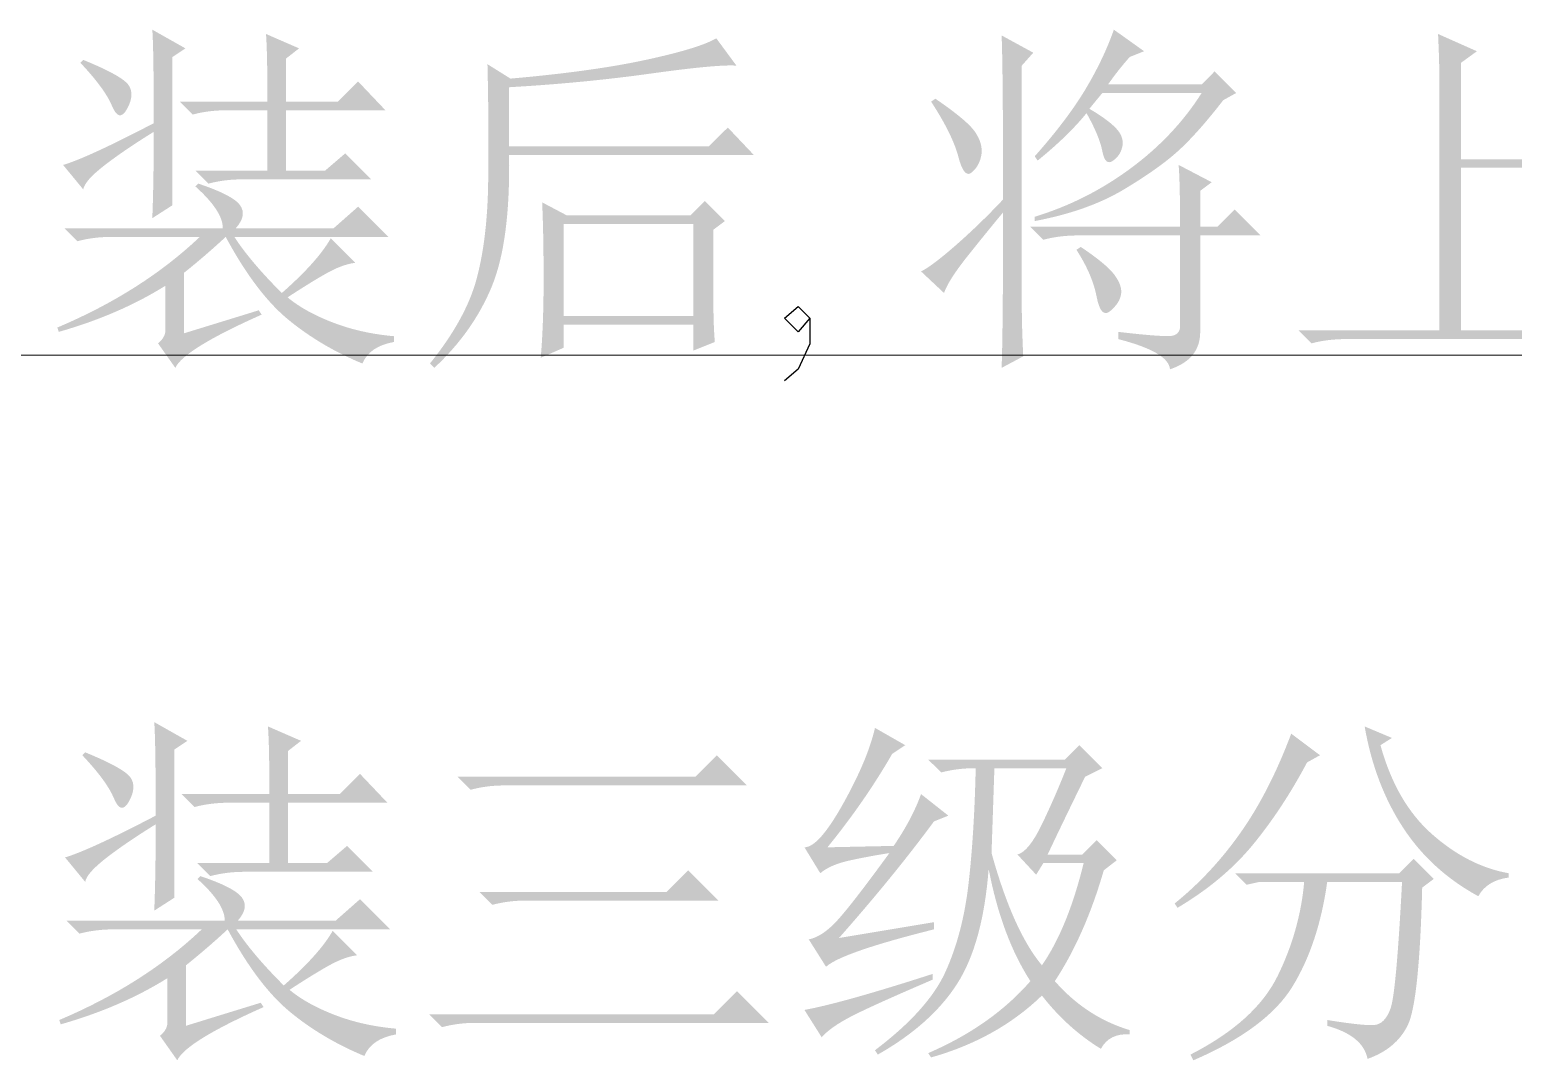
# Model space of a CAD drawing. Header units: millimetres. Extents: x 0 to 841, y 0 to 1189.
# Drawn here: x 437.78 to 469.88, y 103.64 to 125.95 of the extents above; entities that cross this region are included whole.
import ezdxf

# ---------------------------------------------------------------- set-up
doc = ezdxf.new("R2010")
doc.units = ezdxf.units.MM
doc.layers.add('C00-00-00', color=7, linetype='Continuous')
doc.layers.add('CBF-BF-BF', color=7, linetype='Continuous', true_color=0xbfbfbf)

msp = doc.modelspace()

# ---------------------------------------------------------------- hatches: boundary and pattern name
at = {"layer": 'C00-00-00'}
h = msp.add_hatch(color=256, dxfattribs=at)
edge = h.paths.add_edge_path(flags=0)
edge.add_spline(control_points=[(438.934774, 125.293352), (439.49536, 125.064598), (439.82223, 124.882697), (439.915937, 124.7482), (440.009092, 124.613152), (439.998619, 124.441724), (439.884517, 124.234467), (439.770416, 124.026659), (439.661275, 124.047605), (439.557647, 124.296755), (439.454018, 124.545904), (439.225264, 124.857341), (438.872486, 125.231065), (438.872486, 125.231065), (438.934774, 125.293352), (438.934774, 125.293352)], knot_values=[0, 0, 0, 0, 1, 1, 1, 2, 2, 2, 3, 3, 3, 4, 4, 4, 5, 5, 5, 5], degree=3, periodic=1)
edge = h.paths.add_edge_path(flags=0)
edge.add_spline(control_points=[(440.865681, 125.355639), (440.865681, 125.355639), (440.865681, 122.147566), (440.865681, 122.147566), (440.865681, 122.147566), (440.429669, 121.867549), (440.429669, 121.867549), (440.450616, 122.386243), (440.461089, 123.009116), (440.461089, 123.736169), (440.024526, 123.466073), (439.666236, 123.221885), (439.386219, 123.004155), (439.106202, 122.785874), (438.95572, 122.614997), (438.934774, 122.490422), (438.934774, 122.490422), (438.498762, 123.019589), (438.498762, 123.019589), (438.85154, 123.123217), (439.505833, 123.424732), (440.461089, 123.923031), (440.461089, 124.981364), (440.450616, 125.656052), (440.429669, 125.947093), (440.429669, 125.947093), (441.146249, 125.542501), (441.146249, 125.542501), (441.146249, 125.542501), (440.865681, 125.355639), (440.865681, 125.355639)], knot_values=[0, 0, 0, 0, 1, 1, 1, 2, 2, 2, 3, 3, 3, 4, 4, 4, 5, 5, 5, 6, 6, 6, 7, 7, 7, 8, 8, 8, 9, 9, 9, 10, 10, 10, 10], degree=3, periodic=1)
edge = h.paths.add_edge_path(flags=0)
edge.add_spline(control_points=[(441.021675, 124.38991), (441.021675, 124.38991), (442.921162, 124.38991), (442.921162, 124.38991), (442.921162, 125.095466), (442.910689, 125.583842), (442.890294, 125.853938), (442.890294, 125.853938), (443.606323, 125.542501), (443.606323, 125.542501), (443.606323, 125.542501), (443.326306, 125.32422), (443.326306, 125.32422), (443.326306, 125.32422), (443.326306, 124.38991), (443.326306, 124.38991), (443.326306, 124.38991), (444.447478, 124.38991), (444.447478, 124.38991), (444.447478, 124.38991), (444.883489, 124.825921), (444.883489, 124.825921), (444.883489, 124.825921), (445.474943, 124.203048), (445.474943, 124.203048), (445.474943, 124.203048), (443.326306, 124.203048), (443.326306, 124.203048), (443.326306, 124.203048), (443.326306, 122.895014), (443.326306, 122.895014), (443.326306, 122.895014), (444.166909, 122.895014), (444.166909, 122.895014), (444.166909, 122.895014), (444.60292, 123.268738), (444.60292, 123.268738), (444.60292, 123.268738), (445.163506, 122.708152), (445.163506, 122.708152), (445.163506, 122.708152), (442.391996, 122.708152), (442.391996, 122.708152), (442.1219, 122.708152), (441.872751, 122.676733), (441.644548, 122.614997), (441.644548, 122.614997), (441.363979, 122.895014), (441.363979, 122.895014), (441.363979, 122.895014), (442.921162, 122.895014), (442.921162, 122.895014), (442.921162, 122.895014), (442.921162, 124.203048), (442.921162, 124.203048), (442.921162, 124.203048), (442.04914, 124.203048), (442.04914, 124.203048), (441.779044, 124.203048), (441.529895, 124.171629), (441.301692, 124.109893), (441.301692, 124.109893), (441.021675, 124.38991), (441.021675, 124.38991)], knot_values=[0, 0, 0, 0, 1, 1, 1, 2, 2, 2, 3, 3, 3, 4, 4, 4, 5, 5, 5, 6, 6, 6, 7, 7, 7, 8, 8, 8, 9, 9, 9, 10, 10, 10, 11, 11, 11, 12, 12, 12, 13, 13, 13, 14, 14, 14, 15, 15, 15, 16, 16, 16, 17, 17, 17, 18, 18, 18, 19, 19, 19, 20, 20, 20, 21, 21, 21, 21], degree=3, periodic=1)
edge = h.paths.add_edge_path(flags=0)
edge.add_spline(control_points=[(441.955985, 121.649268), (441.955985, 121.898417), (441.758649, 122.199381), (441.363979, 122.55271), (441.363979, 122.55271), (441.426267, 122.614997), (441.426267, 122.614997), (441.924565, 122.44853), (442.225529, 122.293087), (442.329157, 122.147566), (442.432786, 122.002046), (442.401918, 121.83613), (442.236002, 121.649268), (442.236002, 121.649268), (444.353771, 121.649268), (444.353771, 121.649268), (444.353771, 121.649268), (444.883489, 122.116698), (444.883489, 122.116698), (444.883489, 122.116698), (445.53723, 121.462406), (445.53723, 121.462406), (445.53723, 121.462406), (442.205134, 121.462406), (442.205134, 121.462406), (442.433337, 121.109628), (442.775642, 120.704485), (443.232599, 120.248079), (443.751844, 120.704485), (444.104622, 121.099155), (444.291484, 121.431538), (444.291484, 121.431538), (444.821202, 120.90182), (444.821202, 120.90182), (444.654735, 120.880874), (444.473385, 120.818586), (444.27605, 120.714958), (444.078715, 120.611329), (443.772239, 120.424467), (443.357174, 120.154372), (443.606323, 119.946564), (443.933194, 119.764663), (444.338337, 119.60922), (444.742929, 119.453226), (445.184452, 119.35511), (445.661805, 119.313217), (445.661805, 119.313217), (445.661805, 119.188643), (445.661805, 119.188643), (445.309027, 119.126907), (445.080273, 118.970913), (444.976644, 118.721763), (444.374717, 118.970913), (443.840038, 119.287861), (443.372608, 119.671507), (442.905177, 120.055704), (442.453732, 120.652671), (442.018272, 121.462406), (441.72723, 121.19231), (441.426267, 120.933239), (441.11483, 120.68409), (441.11483, 120.68409), (441.11483, 119.375505), (441.11483, 119.375505), (441.11483, 119.375505), (442.7343, 119.874355), (442.7343, 119.874355), (442.7343, 119.874355), (442.796588, 119.780648), (442.796588, 119.780648), (441.675416, 119.282349), (441.052543, 118.898152), (440.927968, 118.628057), (440.927968, 118.628057), (440.554244, 119.157775), (440.554244, 119.157775), (440.678819, 119.261403), (440.730633, 119.376056), (440.710238, 119.500631), (440.710238, 119.500631), (440.710238, 120.403521), (440.710238, 120.403521), (440.045472, 119.987905), (439.277629, 119.656073), (438.405607, 119.406924), (438.405607, 119.406924), (438.374188, 119.500631), (438.374188, 119.500631), (439.598988, 120.019324), (440.627004, 120.673065), (441.457686, 121.462406), (441.457686, 121.462406), (439.557647, 121.462406), (439.557647, 121.462406), (439.287551, 121.462406), (439.038402, 121.430987), (438.810199, 121.36925), (438.810199, 121.36925), (438.530182, 121.649268), (438.530182, 121.649268), (438.530182, 121.649268), (441.955985, 121.649268), (441.955985, 121.649268)], knot_values=[0, 0, 0, 0, 1, 1, 1, 2, 2, 2, 3, 3, 3, 4, 4, 4, 5, 5, 5, 6, 6, 6, 7, 7, 7, 8, 8, 8, 9, 9, 9, 10, 10, 10, 11, 11, 11, 12, 12, 12, 13, 13, 13, 14, 14, 14, 15, 15, 15, 16, 16, 16, 17, 17, 17, 18, 18, 18, 19, 19, 19, 20, 20, 20, 21, 21, 21, 22, 22, 22, 23, 23, 23, 24, 24, 24, 25, 25, 25, 26, 26, 26, 27, 27, 27, 28, 28, 28, 29, 29, 29, 30, 30, 30, 31, 31, 31, 32, 32, 32, 33, 33, 33, 34, 34, 34, 34], degree=3, periodic=1)
h = msp.add_hatch(color=256, dxfattribs=at)
edge = h.paths.add_edge_path(flags=0)
edge.add_spline(control_points=[(463.108115, 121.493825), (463.108115, 121.493825), (463.108115, 119.406924), (463.108115, 119.406924), (463.108115, 119.012254), (462.889834, 118.74271), (462.454374, 118.597189), (462.433427, 118.846338), (462.059704, 119.064619), (461.333202, 119.25093), (461.333202, 119.25093), (461.333202, 119.406924), (461.333202, 119.406924), (462.038757, 119.324242), (462.438388, 119.298335), (462.532095, 119.329203), (462.62525, 119.360071), (462.672104, 119.427319), (462.672104, 119.531499), (462.672104, 119.531499), (462.672104, 121.493825), (462.672104, 121.493825), (462.672104, 121.493825), (460.461179, 121.493825), (460.461179, 121.493825), (460.191084, 121.493825), (459.941934, 121.462406), (459.713731, 121.400118), (459.713731, 121.400118), (459.433163, 121.680687), (459.433163, 121.680687), (459.433163, 121.680687), (462.672104, 121.680687), (462.672104, 121.680687), (462.672104, 122.323955), (462.661631, 122.77044), (462.641236, 123.019589), (462.641236, 123.019589), (463.357264, 122.645865), (463.357264, 122.645865), (463.357264, 122.645865), (463.108115, 122.459003), (463.108115, 122.459003), (463.108115, 122.459003), (463.108115, 121.680687), (463.108115, 121.680687), (463.108115, 121.680687), (463.481839, 121.680687), (463.481839, 121.680687), (463.481839, 121.680687), (463.855563, 122.054411), (463.855563, 122.054411), (463.855563, 122.054411), (464.416149, 121.493825), (464.416149, 121.493825), (464.416149, 121.493825), (463.108115, 121.493825), (463.108115, 121.493825)], knot_values=[0, 0, 0, 0, 1, 1, 1, 2, 2, 2, 3, 3, 3, 4, 4, 4, 5, 5, 5, 6, 6, 6, 7, 7, 7, 8, 8, 8, 9, 9, 9, 10, 10, 10, 11, 11, 11, 12, 12, 12, 13, 13, 13, 14, 14, 14, 15, 15, 15, 16, 16, 16, 17, 17, 17, 18, 18, 18, 19, 19, 19, 19], degree=3, periodic=1)
edge = h.paths.add_edge_path(flags=0)
edge.add_spline(control_points=[(460.523467, 121.244676), (460.89719, 120.995526), (461.140828, 120.792679), (461.254929, 120.637236), (461.369031, 120.481243), (461.415884, 120.341234), (461.394938, 120.216659), (461.373992, 120.092085), (461.29627, 119.972471), (461.161774, 119.858369), (461.026726, 119.744268), (460.928059, 119.847896), (460.865771, 120.169806), (460.803484, 120.491716), (460.657963, 120.829059), (460.42976, 121.182388), (460.42976, 121.182388), (460.523467, 121.244676), (460.523467, 121.244676)], knot_values=[0, 0, 0, 0, 1, 1, 1, 2, 2, 2, 3, 3, 3, 4, 4, 4, 5, 5, 5, 6, 6, 6, 6], degree=3, periodic=1)
edge = h.paths.add_edge_path(flags=0)
edge.add_spline(control_points=[(461.582351, 125.355639), (461.415884, 125.168226), (461.260441, 124.970891), (461.114921, 124.763634), (461.114921, 124.763634), (463.139534, 124.763634), (463.139534, 124.763634), (463.139534, 124.763634), (463.419552, 125.044203), (463.419552, 125.044203), (463.419552, 125.044203), (463.886982, 124.576772), (463.886982, 124.576772), (463.886982, 124.576772), (463.606414, 124.421329), (463.606414, 124.421329), (463.253636, 123.964372), (462.936687, 123.606082), (462.65667, 123.34646), (462.376101, 123.086837), (461.97647, 122.801308), (461.457225, 122.489871), (460.93798, 122.178434), (460.294712, 121.950231), (459.526869, 121.805262), (459.526869, 121.805262), (459.526869, 121.898417), (459.526869, 121.898417), (460.274317, 122.12662), (460.964439, 122.474437), (461.597785, 122.941868), (462.23058, 123.408747), (462.744864, 123.953899), (463.139534, 124.576772), (463.139534, 124.576772), (460.990346, 124.576772), (460.990346, 124.576772), (460.886717, 124.452197), (460.793011, 124.338096), (460.710329, 124.234467), (460.959478, 124.088947), (461.14634, 123.953899), (461.270914, 123.829324), (461.395489, 123.70475), (461.447303, 123.574663), (461.426357, 123.440166), (461.405411, 123.305118), (461.338163, 123.195978), (461.224061, 123.113296), (461.109408, 123.030062), (461.031687, 123.09731), (460.990346, 123.315592), (460.948454, 123.533322), (460.834352, 123.808378), (460.648041, 124.140761), (460.377946, 123.808378), (460.024617, 123.466073), (459.589157, 123.113296), (459.589157, 123.113296), (459.526869, 123.206451), (459.526869, 123.206451), (460.004222, 123.746091), (460.372434, 124.233916), (460.632056, 124.669927), (460.891678, 125.105939), (461.093974, 125.531477), (461.239495, 125.947093), (461.239495, 125.947093), (461.893788, 125.480214), (461.893788, 125.480214), (461.893788, 125.480214), (461.582351, 125.355639), (461.582351, 125.355639)], knot_values=[0, 0, 0, 0, 1, 1, 1, 2, 2, 2, 3, 3, 3, 4, 4, 4, 5, 5, 5, 6, 6, 6, 7, 7, 7, 8, 8, 8, 9, 9, 9, 10, 10, 10, 11, 11, 11, 12, 12, 12, 13, 13, 13, 14, 14, 14, 15, 15, 15, 16, 16, 16, 17, 17, 17, 18, 18, 18, 19, 19, 19, 20, 20, 20, 21, 21, 21, 22, 22, 22, 23, 23, 23, 24, 24, 24, 24], degree=3, periodic=1)
edge = h.paths.add_edge_path(flags=0)
edge.add_spline(control_points=[(457.284526, 124.38991), (457.284526, 124.38991), (457.377681, 124.452197), (457.377681, 124.452197), (457.834087, 124.140761), (458.119617, 123.902085), (458.234269, 123.736169), (458.348371, 123.569702), (458.395224, 123.408747), (458.374278, 123.253304), (458.353332, 123.09731), (458.286084, 122.967223), (458.171982, 122.863595), (458.057329, 122.759967), (457.958662, 122.869107), (457.87598, 123.191017), (457.792746, 123.512927), (457.595411, 123.912558), (457.284526, 124.38991), (457.284526, 124.38991), (457.284526, 124.38991), (457.284526, 124.38991)], knot_values=[0, 0, 0, 0, 1, 1, 1, 2, 2, 2, 3, 3, 3, 4, 4, 4, 5, 5, 5, 6, 6, 6, 7, 7, 7, 7], degree=3, periodic=1)
edge = h.paths.add_edge_path(flags=0)
edge.add_spline(control_points=[(458.810289, 118.628057), (458.831236, 119.189194), (458.841709, 120.309815), (458.841709, 121.992124), (458.633901, 121.742974), (458.384751, 121.436499), (458.094261, 121.073248), (457.803219, 120.709446), (457.62683, 120.434389), (457.564543, 120.248079), (457.564543, 120.248079), (457.066244, 120.714958), (457.066244, 120.714958), (457.23216, 120.79764), (457.48627, 120.990014), (457.829126, 121.290978), (458.171982, 121.591941), (458.509326, 121.919363), (458.841709, 122.272141), (458.841709, 124.140761), (458.831236, 125.32422), (458.810289, 125.822519), (458.810289, 125.822519), (459.49545, 125.448795), (459.49545, 125.448795), (459.49545, 125.448795), (459.246301, 125.168777), (459.246301, 125.168777), (459.246301, 122.012519), (459.246301, 120.28942), (459.246301, 119.998929), (459.246301, 119.707888), (459.256774, 119.334715), (459.27772, 118.877206), (459.27772, 118.877206), (458.810289, 118.628057), (458.810289, 118.628057)], knot_values=[0, 0, 0, 0, 1, 1, 1, 2, 2, 2, 3, 3, 3, 4, 4, 4, 5, 5, 5, 6, 6, 6, 7, 7, 7, 8, 8, 8, 9, 9, 9, 10, 10, 10, 11, 11, 11, 12, 12, 12, 12], degree=3, periodic=1)
h = msp.add_hatch(color=256, dxfattribs=at)
edge = h.paths.add_edge_path(flags=0)
edge.add_spline(control_points=[(446.437475, 118.721763), (446.95672, 119.365583), (447.294063, 119.977983), (447.449506, 120.559515), (447.604949, 121.140496), (447.688182, 121.841091), (447.698656, 122.661299), (447.709129, 123.481507), (447.704168, 124.327623), (447.683221, 125.199645), (447.683221, 125.199645), (448.18152, 124.888209), (448.18152, 124.888209), (449.364979, 124.991837), (450.34063, 125.126885), (451.109024, 125.293352), (451.877419, 125.459268), (452.38619, 125.61471), (452.63534, 125.760231), (452.63534, 125.760231), (453.071351, 125.168777), (453.071351, 125.168777), (452.801255, 125.189172), (452.183343, 125.131846), (451.218165, 124.997349), (450.252436, 124.862302), (449.229932, 124.763634), (448.150652, 124.701347), (448.150652, 124.701347), (448.150652, 123.424732), (448.150652, 123.424732), (448.150652, 123.424732), (452.479346, 123.424732), (452.479346, 123.424732), (452.479346, 123.424732), (452.884489, 123.829324), (452.884489, 123.829324), (452.884489, 123.829324), (453.445075, 123.23787), (453.445075, 123.23787), (453.445075, 123.23787), (448.150652, 123.23787), (448.150652, 123.23787), (448.171047, 121.992124), (448.046472, 121.041829), (447.776377, 120.388087), (447.506281, 119.733795), (447.091216, 119.147302), (446.531182, 118.628057), (446.531182, 118.628057), (446.437475, 118.721763), (446.437475, 118.721763)], knot_values=[0, 0, 0, 0, 1, 1, 1, 2, 2, 2, 3, 3, 3, 4, 4, 4, 5, 5, 5, 6, 6, 6, 7, 7, 7, 8, 8, 8, 9, 9, 9, 10, 10, 10, 11, 11, 11, 12, 12, 12, 13, 13, 13, 14, 14, 14, 15, 15, 15, 16, 16, 16, 17, 17, 17, 17], degree=3, periodic=1)
edge = h.paths.add_edge_path(flags=0)
edge.add_spline(control_points=[(452.573052, 121.6184), (452.573052, 121.6184), (452.573052, 120.029797), (452.573052, 120.029797), (452.573052, 119.718361), (452.582974, 119.437792), (452.60392, 119.188643), (452.60392, 119.188643), (452.137041, 119.001781), (452.137041, 119.001781), (452.137041, 119.001781), (452.137041, 119.562918), (452.137041, 119.562918), (452.137041, 119.562918), (449.334111, 119.562918), (449.334111, 119.562918), (449.334111, 119.562918), (449.334111, 119.064068), (449.334111, 119.064068), (449.334111, 119.064068), (448.835813, 118.846338), (448.835813, 118.846338), (448.877154, 119.324242), (448.8981, 119.889789), (448.8981, 120.54353), (448.8981, 121.197271), (448.887627, 121.752896), (448.866681, 122.209854), (448.866681, 122.209854), (449.396399, 121.929836), (449.396399, 121.929836), (449.396399, 121.929836), (452.074754, 121.929836), (452.074754, 121.929836), (452.074754, 121.929836), (452.38619, 122.241273), (452.38619, 122.241273), (452.38619, 122.241273), (452.822202, 121.805262), (452.822202, 121.805262), (452.822202, 121.805262), (452.573052, 121.6184), (452.573052, 121.6184)], knot_values=[0, 0, 0, 0, 1, 1, 1, 2, 2, 2, 3, 3, 3, 4, 4, 4, 5, 5, 5, 6, 6, 6, 7, 7, 7, 8, 8, 8, 9, 9, 9, 10, 10, 10, 11, 11, 11, 12, 12, 12, 13, 13, 13, 14, 14, 14, 14], degree=3, periodic=1)
edge = h.paths.add_edge_path(flags=0)
edge.add_spline(control_points=[(449.334111, 121.742974), (449.334111, 121.742974), (449.334111, 119.74978), (449.334111, 119.74978), (449.334111, 119.74978), (452.137041, 119.74978), (452.137041, 119.74978), (452.137041, 119.74978), (452.137041, 121.742974), (452.137041, 121.742974), (452.137041, 121.742974), (449.334111, 121.742974), (449.334111, 121.742974)], knot_values=[0, 0, 0, 0, 1, 1, 1, 2, 2, 2, 3, 3, 3, 4, 4, 4, 4], degree=3, periodic=1)
h = msp.add_hatch(color=256, dxfattribs=at)
edge = h.paths.add_edge_path(flags=0)
edge.add_spline(control_points=[(468.255363, 125.853938), (468.255363, 125.853938), (469.095966, 125.480214), (469.095966, 125.480214), (469.095966, 125.480214), (468.753662, 125.231065), (468.753662, 125.231065), (468.753662, 125.231065), (468.753662, 123.144164), (468.753662, 123.144164), (468.753662, 123.144164), (470.590862, 123.144164), (470.590862, 123.144164), (470.590862, 123.144164), (471.058293, 123.611594), (471.058293, 123.611594), (471.058293, 123.611594), (471.712034, 122.957302), (471.712034, 122.957302), (471.712034, 122.957302), (468.753662, 122.957302), (468.753662, 122.957302), (468.753662, 122.957302), (468.753662, 119.438343), (468.753662, 119.438343), (468.753662, 119.438343), (471.307442, 119.438343), (471.307442, 119.438343), (471.307442, 119.438343), (471.805741, 119.936642), (471.805741, 119.936642), (471.805741, 119.936642), (472.490901, 119.25093), (472.490901, 119.25093), (472.490901, 119.25093), (466.262169, 119.25093), (466.262169, 119.25093), (465.992073, 119.25093), (465.742924, 119.220062), (465.514721, 119.157775), (465.514721, 119.157775), (465.234152, 119.438343), (465.234152, 119.438343), (465.234152, 119.438343), (468.286231, 119.438343), (468.286231, 119.438343), (468.286231, 119.438343), (468.286231, 124.670479), (468.286231, 124.670479), (468.286231, 125.044203), (468.275758, 125.438322), (468.255363, 125.853938), (468.255363, 125.853938), (468.255363, 125.853938), (468.255363, 125.853938)], knot_values=[0, 0, 0, 0, 1, 1, 1, 2, 2, 2, 3, 3, 3, 4, 4, 4, 5, 5, 5, 6, 6, 6, 7, 7, 7, 8, 8, 8, 9, 9, 9, 10, 10, 10, 11, 11, 11, 12, 12, 12, 13, 13, 13, 14, 14, 14, 15, 15, 15, 16, 16, 16, 17, 17, 17, 18, 18, 18, 18], degree=3, periodic=1)
h = msp.add_hatch(color=256, dxfattribs=at)
edge = h.paths.add_edge_path(flags=0)
edge.add_spline(control_points=[(438.977107, 110.307479), (439.537693, 110.078725), (439.864563, 109.896824), (439.95827, 109.762327), (440.051425, 109.627279), (440.040952, 109.455851), (439.926851, 109.248594), (439.812749, 109.040786), (439.703609, 109.061732), (439.59998, 109.310882), (439.496352, 109.560031), (439.267597, 109.871468), (438.91482, 110.245192), (438.91482, 110.245192), (438.977107, 110.307479), (438.977107, 110.307479)], knot_values=[0, 0, 0, 0, 1, 1, 1, 2, 2, 2, 3, 3, 3, 4, 4, 4, 5, 5, 5, 5], degree=3, periodic=1)
edge = h.paths.add_edge_path(flags=0)
edge.add_spline(control_points=[(440.908014, 110.369766), (440.908014, 110.369766), (440.908014, 107.161693), (440.908014, 107.161693), (440.908014, 107.161693), (440.472003, 106.881676), (440.472003, 106.881676), (440.492949, 107.40037), (440.503422, 108.023243), (440.503422, 108.750296), (440.066859, 108.4802), (439.70857, 108.236012), (439.428552, 108.018282), (439.148535, 107.800001), (438.998053, 107.629124), (438.977107, 107.504549), (438.977107, 107.504549), (438.541096, 108.033716), (438.541096, 108.033716), (438.893873, 108.137344), (439.548166, 108.438859), (440.503422, 108.937158), (440.503422, 109.995491), (440.492949, 110.670179), (440.472003, 110.96122), (440.472003, 110.96122), (441.188583, 110.556628), (441.188583, 110.556628), (441.188583, 110.556628), (440.908014, 110.369766), (440.908014, 110.369766)], knot_values=[0, 0, 0, 0, 1, 1, 1, 2, 2, 2, 3, 3, 3, 4, 4, 4, 5, 5, 5, 6, 6, 6, 7, 7, 7, 8, 8, 8, 9, 9, 9, 10, 10, 10, 10], degree=3, periodic=1)
edge = h.paths.add_edge_path(flags=0)
edge.add_spline(control_points=[(441.064008, 109.404037), (441.064008, 109.404037), (442.963496, 109.404037), (442.963496, 109.404037), (442.963496, 110.109593), (442.953023, 110.597969), (442.932628, 110.868065), (442.932628, 110.868065), (443.648656, 110.556628), (443.648656, 110.556628), (443.648656, 110.556628), (443.368639, 110.338347), (443.368639, 110.338347), (443.368639, 110.338347), (443.368639, 109.404037), (443.368639, 109.404037), (443.368639, 109.404037), (444.489811, 109.404037), (444.489811, 109.404037), (444.489811, 109.404037), (444.925822, 109.840048), (444.925822, 109.840048), (444.925822, 109.840048), (445.517276, 109.217175), (445.517276, 109.217175), (445.517276, 109.217175), (443.368639, 109.217175), (443.368639, 109.217175), (443.368639, 109.217175), (443.368639, 107.909141), (443.368639, 107.909141), (443.368639, 107.909141), (444.209242, 107.909141), (444.209242, 107.909141), (444.209242, 107.909141), (444.645254, 108.282865), (444.645254, 108.282865), (444.645254, 108.282865), (445.205839, 107.722279), (445.205839, 107.722279), (445.205839, 107.722279), (442.434329, 107.722279), (442.434329, 107.722279), (442.164234, 107.722279), (441.915084, 107.69086), (441.686881, 107.629124), (441.686881, 107.629124), (441.406313, 107.909141), (441.406313, 107.909141), (441.406313, 107.909141), (442.963496, 107.909141), (442.963496, 107.909141), (442.963496, 107.909141), (442.963496, 109.217175), (442.963496, 109.217175), (442.963496, 109.217175), (442.091473, 109.217175), (442.091473, 109.217175), (441.821378, 109.217175), (441.572228, 109.185756), (441.344025, 109.12402), (441.344025, 109.12402), (441.064008, 109.404037), (441.064008, 109.404037)], knot_values=[0, 0, 0, 0, 1, 1, 1, 2, 2, 2, 3, 3, 3, 4, 4, 4, 5, 5, 5, 6, 6, 6, 7, 7, 7, 8, 8, 8, 9, 9, 9, 10, 10, 10, 11, 11, 11, 12, 12, 12, 13, 13, 13, 14, 14, 14, 15, 15, 15, 16, 16, 16, 17, 17, 17, 18, 18, 18, 19, 19, 19, 20, 20, 20, 21, 21, 21, 21], degree=3, periodic=1)
edge = h.paths.add_edge_path(flags=0)
edge.add_spline(control_points=[(441.998318, 106.663395), (441.998318, 106.912544), (441.800983, 107.213508), (441.406313, 107.566837), (441.406313, 107.566837), (441.4686, 107.629124), (441.4686, 107.629124), (441.966899, 107.462657), (442.267862, 107.307214), (442.371491, 107.161693), (442.475119, 107.016173), (442.444251, 106.850257), (442.278335, 106.663395), (442.278335, 106.663395), (444.396104, 106.663395), (444.396104, 106.663395), (444.396104, 106.663395), (444.925822, 107.130825), (444.925822, 107.130825), (444.925822, 107.130825), (445.579563, 106.476533), (445.579563, 106.476533), (445.579563, 106.476533), (442.247467, 106.476533), (442.247467, 106.476533), (442.47567, 106.123755), (442.817975, 105.718612), (443.274932, 105.262206), (443.794177, 105.718612), (444.146955, 106.113282), (444.333817, 106.445665), (444.333817, 106.445665), (444.863535, 105.915947), (444.863535, 105.915947), (444.697068, 105.895001), (444.515718, 105.832713), (444.318383, 105.729085), (444.121048, 105.625456), (443.814572, 105.438594), (443.399507, 105.168499), (443.648656, 104.960691), (443.975527, 104.77879), (444.38067, 104.623347), (444.785262, 104.467353), (445.226786, 104.369237), (445.704138, 104.327344), (445.704138, 104.327344), (445.704138, 104.20277), (445.704138, 104.20277), (445.35136, 104.141034), (445.122606, 103.98504), (445.018978, 103.73589), (444.41705, 103.98504), (443.882372, 104.301988), (443.414941, 104.685634), (442.947511, 105.069831), (442.496065, 105.666798), (442.060605, 106.476533), (441.769563, 106.206437), (441.4686, 105.947366), (441.157163, 105.698217), (441.157163, 105.698217), (441.157163, 104.389632), (441.157163, 104.389632), (441.157163, 104.389632), (442.776634, 104.888482), (442.776634, 104.888482), (442.776634, 104.888482), (442.838921, 104.794775), (442.838921, 104.794775), (441.717749, 104.296476), (441.094876, 103.912279), (440.970301, 103.642184), (440.970301, 103.642184), (440.596577, 104.171902), (440.596577, 104.171902), (440.721152, 104.27553), (440.772966, 104.390183), (440.752571, 104.514758), (440.752571, 104.514758), (440.752571, 105.417648), (440.752571, 105.417648), (440.087806, 105.002032), (439.319963, 104.6702), (438.44794, 104.421051), (438.44794, 104.421051), (438.416521, 104.514758), (438.416521, 104.514758), (439.641321, 105.033451), (440.669338, 105.687192), (441.500019, 106.476533), (441.500019, 106.476533), (439.59998, 106.476533), (439.59998, 106.476533), (439.329885, 106.476533), (439.080735, 106.445113), (438.852532, 106.383377), (438.852532, 106.383377), (438.572515, 106.663395), (438.572515, 106.663395), (438.572515, 106.663395), (441.998318, 106.663395), (441.998318, 106.663395)], knot_values=[0, 0, 0, 0, 1, 1, 1, 2, 2, 2, 3, 3, 3, 4, 4, 4, 5, 5, 5, 6, 6, 6, 7, 7, 7, 8, 8, 8, 9, 9, 9, 10, 10, 10, 11, 11, 11, 12, 12, 12, 13, 13, 13, 14, 14, 14, 15, 15, 15, 16, 16, 16, 17, 17, 17, 18, 18, 18, 19, 19, 19, 20, 20, 20, 21, 21, 21, 22, 22, 22, 23, 23, 23, 24, 24, 24, 25, 25, 25, 26, 26, 26, 27, 27, 27, 28, 28, 28, 29, 29, 29, 30, 30, 30, 31, 31, 31, 32, 32, 32, 33, 33, 33, 34, 34, 34, 34], degree=3, periodic=1)
h = msp.add_hatch(color=256, dxfattribs=at)
edge = h.paths.add_edge_path(flags=0)
edge.add_spline(control_points=[(457.346025, 106.476533), (456.017045, 106.14415), (455.238729, 105.874054), (455.010526, 105.666798), (455.010526, 105.666798), (454.636802, 106.258803), (454.636802, 106.258803), (454.844059, 106.300144), (455.06234, 106.450626), (455.290543, 106.710248), (455.518747, 106.969319), (455.882549, 107.441711), (456.380847, 108.127423), (456.110752, 108.08553), (455.830183, 108.033716), (455.539693, 107.971429), (455.248651, 107.909141), (455.030921, 107.815986), (454.885951, 107.691411), (454.885951, 107.691411), (454.543096, 108.251997), (454.543096, 108.251997), (454.750353, 108.251997), (455.030921, 108.568395), (455.383699, 109.201741), (455.736477, 109.834536), (455.965231, 110.379688), (456.069411, 110.836646), (456.069411, 110.836646), (456.723152, 110.462922), (456.723152, 110.462922), (456.723152, 110.462922), (456.443135, 110.27606), (456.443135, 110.27606), (456.048464, 109.590899), (455.581034, 108.916212), (455.041394, 108.251997), (455.041394, 108.251997), (456.474003, 108.282865), (456.474003, 108.282865), (456.744098, 108.677535), (456.941433, 109.051259), (457.066008, 109.404037), (457.066008, 109.404037), (457.657462, 108.937158), (457.657462, 108.937158), (457.657462, 108.937158), (457.346025, 108.812583), (457.346025, 108.812583), (456.764493, 108.023243), (456.079333, 107.18264), (455.290543, 106.289671), (455.290543, 106.289671), (457.346025, 106.632527), (457.346025, 106.632527), (457.346025, 106.632527), (457.346025, 106.476533), (457.346025, 106.476533)], knot_values=[0, 0, 0, 0, 1, 1, 1, 2, 2, 2, 3, 3, 3, 4, 4, 4, 5, 5, 5, 6, 6, 6, 7, 7, 7, 8, 8, 8, 9, 9, 9, 10, 10, 10, 11, 11, 11, 12, 12, 12, 13, 13, 13, 14, 14, 14, 15, 15, 15, 16, 16, 16, 17, 17, 17, 18, 18, 18, 19, 19, 19, 19], degree=3, periodic=1)
edge = h.paths.add_edge_path(flags=0)
edge.add_spline(control_points=[(454.543096, 104.732488), (455.103682, 104.836116), (456.027518, 105.095738), (457.315157, 105.511355), (457.315157, 105.511355), (457.315157, 105.38678), (457.315157, 105.38678), (456.443135, 105.013056), (455.85609, 104.747922), (455.555127, 104.592479), (455.254163, 104.436485), (455.041394, 104.286003), (454.91682, 104.140482), (454.91682, 104.140482), (454.543096, 104.732488), (454.543096, 104.732488)], knot_values=[0, 0, 0, 0, 1, 1, 1, 2, 2, 2, 3, 3, 3, 4, 4, 4, 5, 5, 5, 5], degree=3, periodic=1)
edge = h.paths.add_edge_path(flags=0)
edge.add_spline(control_points=[(460.616386, 109.777761), (460.221715, 108.968026), (459.95162, 108.40744), (459.80665, 108.096003), (459.80665, 108.096003), (460.554098, 108.096003), (460.554098, 108.096003), (460.554098, 108.096003), (460.865535, 108.40744), (460.865535, 108.40744), (460.865535, 108.40744), (461.301546, 107.971429), (461.301546, 107.971429), (461.301546, 107.971429), (461.020978, 107.753699), (461.020978, 107.753699), (460.750882, 106.818837), (460.398104, 106.019575), (459.962093, 105.355361), (460.418499, 104.836116), (460.95869, 104.483338), (461.581563, 104.296476), (461.581563, 104.296476), (461.581563, 104.20277), (461.581563, 104.20277), (461.290522, 104.223716), (461.083265, 104.120087), (460.95869, 103.891333), (460.481338, 104.182375), (460.0558, 104.566021), (459.682076, 105.043924), (459.038256, 104.421051), (458.238443, 103.974567), (457.283738, 103.704471), (457.283738, 103.704471), (457.221451, 103.798178), (457.221451, 103.798178), (458.134814, 104.192848), (458.871789, 104.711541), (459.432926, 105.355361), (459.01731, 105.99918), (458.716346, 106.808916), (458.529484, 107.784567), (458.446251, 106.704736), (458.218048, 105.874054), (457.844324, 105.293074), (457.4706, 104.711541), (456.899541, 104.203321), (456.131698, 103.766758), (456.131698, 103.766758), (456.069411, 103.860465), (456.069411, 103.860465), (456.837254, 104.441446), (457.346025, 105.007544), (457.595175, 105.557657), (457.844324, 106.10777), (458.01024, 106.741116), (458.093473, 107.457696), (458.176155, 108.173725), (458.228521, 109.009367), (458.249467, 109.964623), (458.249467, 109.964623), (458.249467, 109.964623), (458.249467, 109.964623), (457.979372, 109.964623), (457.730222, 109.933204), (457.502019, 109.871468), (457.502019, 109.871468), (457.221451, 110.151485), (457.221451, 110.151485), (457.221451, 110.151485), (460.180374, 110.151485), (460.180374, 110.151485), (460.180374, 110.151485), (460.491811, 110.462922), (460.491811, 110.462922), (460.491811, 110.462922), (460.990109, 109.964623), (460.990109, 109.964623), (460.990109, 109.964623), (460.616386, 109.777761), (460.616386, 109.777761)], knot_values=[0, 0, 0, 0, 1, 1, 1, 2, 2, 2, 3, 3, 3, 4, 4, 4, 5, 5, 5, 6, 6, 6, 7, 7, 7, 8, 8, 8, 9, 9, 9, 10, 10, 10, 11, 11, 11, 12, 12, 12, 13, 13, 13, 14, 14, 14, 15, 15, 15, 16, 16, 16, 17, 17, 17, 18, 18, 18, 19, 19, 19, 20, 20, 20, 21, 21, 21, 22, 22, 22, 23, 23, 23, 24, 24, 24, 25, 25, 25, 26, 26, 26, 27, 27, 27, 27], degree=3, periodic=1)
edge = h.paths.add_edge_path(flags=0)
edge.add_spline(control_points=[(458.654059, 109.964623), (458.633113, 109.34175), (458.612718, 108.72935), (458.591772, 108.127423), (458.903208, 107.006251), (459.266459, 106.196515), (459.682076, 105.698217), (460.0558, 106.237857), (460.356763, 106.974831), (460.584966, 107.909141), (460.584966, 107.909141), (459.712944, 107.909141), (459.712944, 107.909141), (459.712944, 107.909141), (459.557501, 107.659992), (459.557501, 107.659992), (459.557501, 107.659992), (459.152358, 108.096003), (459.152358, 108.096003), (459.318274, 108.137344), (459.500175, 108.365548), (459.69751, 108.781164), (459.894845, 109.196229), (460.065721, 109.590899), (460.211242, 109.964623), (460.211242, 109.964623), (458.654059, 109.964623), (458.654059, 109.964623)], knot_values=[0, 0, 0, 0, 1, 1, 1, 2, 2, 2, 3, 3, 3, 4, 4, 4, 5, 5, 5, 6, 6, 6, 7, 7, 7, 8, 8, 8, 9, 9, 9, 9], degree=3, periodic=1)
h = msp.add_hatch(color=256, dxfattribs=at)
edge = h.paths.add_edge_path(flags=0)
edge.add_spline(control_points=[(465.077922, 110.712071), (465.077922, 110.712071), (465.700795, 110.245192), (465.700795, 110.245192), (465.700795, 110.245192), (465.420778, 110.089198), (465.420778, 110.089198), (465.067449, 109.424432), (464.678291, 108.832978), (464.252753, 108.313733), (463.827214, 107.794488), (463.282063, 107.338082), (462.617848, 106.943963), (462.617848, 106.943963), (462.555561, 107.037119), (462.555561, 107.037119), (463.095201, 107.47313), (463.572553, 107.986863), (463.988169, 108.578868), (464.403234, 109.170322), (464.766485, 109.88139), (465.077922, 110.712071), (465.077922, 110.712071), (465.077922, 110.712071), (465.077922, 110.712071)], knot_values=[0, 0, 0, 0, 1, 1, 1, 2, 2, 2, 3, 3, 3, 4, 4, 4, 5, 5, 5, 6, 6, 6, 7, 7, 7, 8, 8, 8, 8], degree=3, periodic=1)
edge = h.paths.add_edge_path(flags=0)
edge.add_spline(control_points=[(467.257978, 110.618916), (467.257978, 110.618916), (467.008829, 110.462922), (467.008829, 110.462922), (467.237032, 109.63224), (467.610756, 108.988421), (468.130001, 108.532015), (468.649246, 108.075057), (469.199359, 107.79504), (469.780891, 107.691411), (469.780891, 107.691411), (469.780891, 107.597705), (469.780891, 107.597705), (469.468903, 107.555812), (469.251173, 107.421316), (469.126598, 107.193113), (468.441438, 107.566837), (467.896286, 108.065135), (467.491694, 108.688008), (467.08655, 109.310882), (466.811494, 110.037383), (466.666524, 110.868065), (466.666524, 110.868065), (467.257978, 110.618916), (467.257978, 110.618916)], knot_values=[0, 0, 0, 0, 1, 1, 1, 2, 2, 2, 3, 3, 3, 4, 4, 4, 5, 5, 5, 6, 6, 6, 7, 7, 7, 8, 8, 8, 8], degree=3, periodic=1)
edge = h.paths.add_edge_path(flags=0)
edge.add_spline(control_points=[(463.863595, 107.691411), (463.863595, 107.691411), (467.413972, 107.691411), (467.413972, 107.691411), (467.413972, 107.691411), (467.725409, 108.002848), (467.725409, 108.002848), (467.725409, 108.002848), (468.16142, 107.566837), (468.16142, 107.566837), (468.16142, 107.566837), (467.912271, 107.379975), (467.912271, 107.379975), (467.870379, 105.739558), (467.76675, 104.747922), (467.600834, 104.405617), (467.434367, 104.062761), (467.143877, 103.819124), (466.728812, 103.673603), (466.665973, 104.005986), (466.375483, 104.244662), (465.856789, 104.389632), (465.856789, 104.389632), (465.856789, 104.514758), (465.856789, 104.514758), (466.375483, 104.430973), (466.712826, 104.395144), (466.86882, 104.405617), (467.024263, 104.41609), (467.143877, 104.535153), (467.22711, 104.763356), (467.309793, 104.991559), (467.393026, 105.905474), (467.47626, 107.504549), (467.47626, 107.504549), (465.856789, 107.504549), (465.856789, 107.504549), (465.732214, 106.611581), (465.483065, 105.85862), (465.109341, 105.24622), (464.735617, 104.633269), (464.019037, 104.099141), (462.960153, 103.642184), (462.960153, 103.642184), (462.897865, 103.766758), (462.897865, 103.766758), (463.832175, 104.244662), (464.46001, 104.810209), (464.781919, 105.464502), (465.103829, 106.118243), (465.295652, 106.798442), (465.35849, 107.504549), (465.35849, 107.504549), (464.392761, 107.504549), (464.392761, 107.504549), (464.392761, 107.504549), (464.112744, 107.442262), (464.112744, 107.442262), (464.112744, 107.442262), (463.863595, 107.691411), (463.863595, 107.691411)], knot_values=[0, 0, 0, 0, 1, 1, 1, 2, 2, 2, 3, 3, 3, 4, 4, 4, 5, 5, 5, 6, 6, 6, 7, 7, 7, 8, 8, 8, 9, 9, 9, 10, 10, 10, 11, 11, 11, 12, 12, 12, 13, 13, 13, 14, 14, 14, 15, 15, 15, 16, 16, 16, 17, 17, 17, 18, 18, 18, 19, 19, 19, 20, 20, 20, 20], degree=3, periodic=1)
h = msp.add_hatch(color=256, dxfattribs=at)
edge = h.paths.add_edge_path(flags=0)
edge.add_spline(control_points=[(447.040394, 109.777761), (447.040394, 109.777761), (452.179374, 109.777761), (452.179374, 109.777761), (452.179374, 109.777761), (452.646254, 110.245192), (452.646254, 110.245192), (452.646254, 110.245192), (453.300546, 109.590899), (453.300546, 109.590899), (453.300546, 109.590899), (448.036991, 109.590899), (448.036991, 109.590899), (447.787842, 109.590899), (447.549166, 109.55948), (447.320963, 109.497744), (447.320963, 109.497744), (447.040394, 109.777761), (447.040394, 109.777761)], knot_values=[0, 0, 0, 0, 1, 1, 1, 2, 2, 2, 3, 3, 3, 4, 4, 4, 5, 5, 5, 6, 6, 6, 6], degree=3, periodic=1)
edge = h.paths.add_edge_path(flags=0)
edge.add_spline(control_points=[(447.507825, 107.286268), (447.507825, 107.286268), (451.556501, 107.286268), (451.556501, 107.286268), (451.556501, 107.286268), (452.02338, 107.753699), (452.02338, 107.753699), (452.02338, 107.753699), (452.677673, 107.099406), (452.677673, 107.099406), (452.677673, 107.099406), (448.504422, 107.099406), (448.504422, 107.099406), (448.255273, 107.099406), (448.016045, 107.067987), (447.787842, 107.006251), (447.787842, 107.006251), (447.507825, 107.286268), (447.507825, 107.286268)], knot_values=[0, 0, 0, 0, 1, 1, 1, 2, 2, 2, 3, 3, 3, 4, 4, 4, 5, 5, 5, 6, 6, 6, 6], degree=3, periodic=1)
edge = h.paths.add_edge_path(flags=0)
edge.add_spline(control_points=[(446.417521, 104.639332), (446.417521, 104.639332), (452.583966, 104.639332), (452.583966, 104.639332), (452.583966, 104.639332), (453.082265, 105.137631), (453.082265, 105.137631), (453.082265, 105.137631), (453.767425, 104.45247), (453.767425, 104.45247), (453.767425, 104.45247), (447.414118, 104.45247), (447.414118, 104.45247), (447.164969, 104.45247), (446.926293, 104.421051), (446.698089, 104.358764), (446.698089, 104.358764), (446.417521, 104.639332), (446.417521, 104.639332)], knot_values=[0, 0, 0, 0, 1, 1, 1, 2, 2, 2, 3, 3, 3, 4, 4, 4, 5, 5, 5, 6, 6, 6, 6], degree=3, periodic=1)

# ---------------------------------------------------------------- linework, layer by layer
at = {"layer": 'C00-00-00', "lineweight": 25}
msp.add_lwpolyline([(454.66, 119.701028), (454.406, 119.404694), (454.109667, 119.701028), (454.406, 119.955028), (454.66, 119.701028), (454.66, 119.150694), (454.406, 118.600361), (454.109667, 118.346361)], dxfattribs=at)
at = {"layer": 'CBF-BF-BF', "lineweight": 9}
msp.add_lwpolyline([(841.000001, 118.900003), (0, 118.900003)], dxfattribs=at)

doc.saveas('drawing.dxf')
